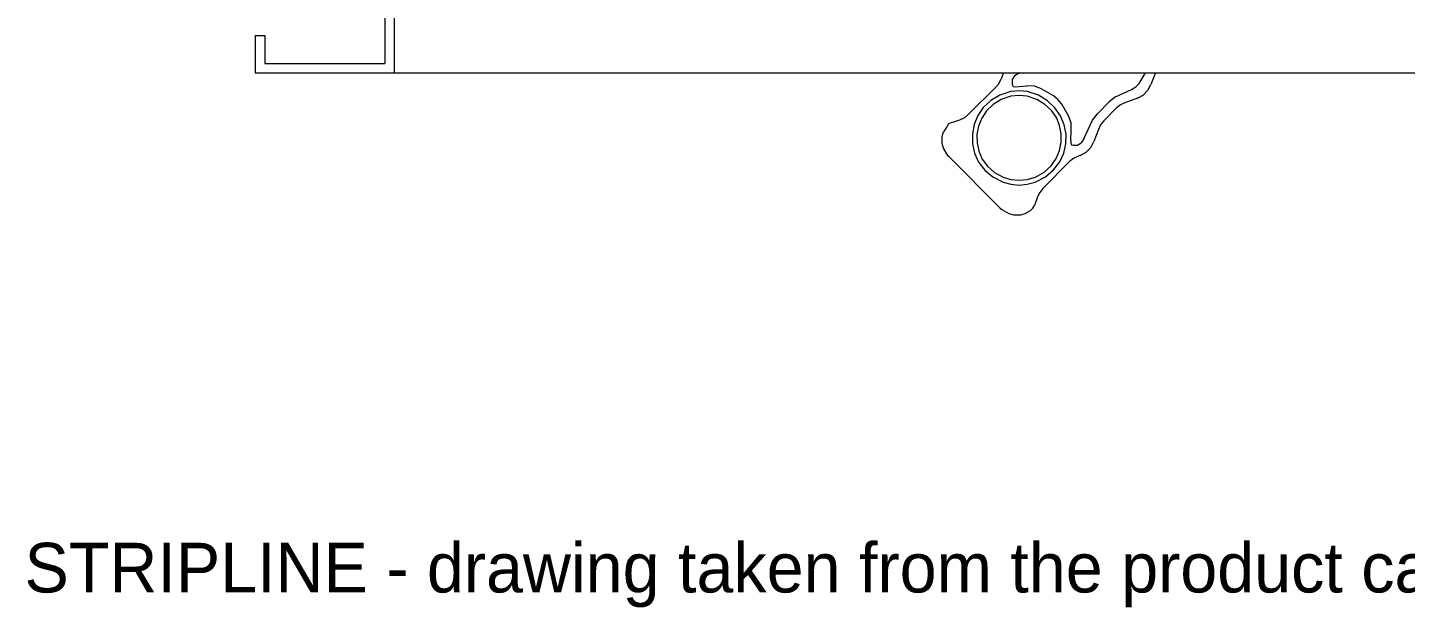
# Model space of a CAD drawing. Extents: x 0 to 248, y -13 to 117.
# Drawn here: x 0.2 to 111.2, y -13.2 to 33.5 of the extents above; entities that cross this region are included whole.
import ezdxf

# ---------------------------------------------------------------- set-up
doc = ezdxf.new("R2010")
doc.units = 0
doc.layers.add('GEOMETRY', color=7, linetype='Continuous')
doc.layers.add('NOTE', color=1, linetype='Continuous')

msp = doc.modelspace()

# ---------------------------------------------------------------- linework, layer by layer
at = {"layer": 'GEOMETRY', "lineweight": 13}
for points in [[(29.77, 49.94), (29.77, 29.86)], [(29.02, 49.88), (29.02, 30.62)], [(18.58, 32.86), (19.34, 32.86)], [(18.58, 32.86), (18.58, 29.86)], [(19.34, 32.86), (19.34, 30.62)], [(19.34, 30.62), (29.02, 30.62)], [(18.58, 29.86), (29.77, 29.86)], [(29.77, 29.86), (221.76, 29.86)], [(78.18, 28.67), (78.43, 28.98), (78.62, 29.36)], [(78.81, 29.86), (78.62, 29.36)], [(79.69, 29.61), (79.5, 29.33), (79.5, 28.95), (79.53, 28.86), (79.6, 28.76)], [(79.5, 28.95), (79.5, 28.92)], [(80.13, 29.86), (80.01, 29.8), (79.69, 29.61)], [(80.01, 29.8), (80.01, 29.77)], [(87.82, 27.91), (89.11, 28.51), (89.46, 28.73), (89.74, 29.01), (89.97, 29.39)], [(89.59, 27.81), (90.06, 28.07), (90.44, 28.45), (90.69, 28.92)], [(90.22, 29.86), (89.96, 29.39)], [(91.04, 29.86), (90.69, 28.92)], [(76, 26.52), (78.18, 28.67)], [(79.6, 28.76), (79.79, 28.73), (80.7, 28.82)], [(79.79, 28.73), (79.79, 28.7)], [(81.87, 28.57), (81.3, 28.79), (80.7, 28.82)], [(81.87, 28.57), (82.81, 28.04)], [(84.04, 26.4), (83.5, 27.34), (83.19, 27.72), (82.81, 28.04)], [(87.82, 27.91), (87.32, 27.53)], [(89.59, 27.81), (88.58, 27.44), (88.23, 27.28), (87.92, 27.03)], [(86.37, 26.55), (87.32, 27.53)], [(86.88, 25.99), (87.92, 27.03)], [(74.65, 25.86), (74.4, 25.74), (74.24, 25.51)], [(74.65, 25.86), (75.31, 26.08), (75.69, 26.27), (76, 26.52)], [(84.23, 24.41), (84.26, 25.23), (84.26, 25.83), (84.04, 26.4)], [(85.27, 24.54), (85.99, 26.05), (86.37, 26.56)], [(86.88, 25.99), (86.62, 25.67), (86.47, 25.29)], [(73.89, 24.16), (73.89, 24.73), (73.99, 25.11)], [(74.24, 25.51), (73.99, 25.11)], [(84.23, 24.41), (84.23, 24.19)], [(84.23, 24.41), (84.23, 24.38)], [(85.27, 24.54), (85.08, 24.22)], [(85.27, 24.54), (85.27, 24.51)], [(86.47, 25.29), (86.09, 24.32)], [(74.33, 23.21), (73.99, 23.78), (73.89, 24.16)], [(84.23, 24.19), (84.29, 24.07), (84.42, 24.03), (84.77, 24.03)], [(84.42, 24.03), (84.42, 24)], [(84.77, 24.03), (85.08, 24.22)], [(84.99, 23.21), (85.46, 23.47), (85.84, 23.84), (86.09, 24.32)], [(74.33, 23.21), (74.46, 23.06)], [(74.37, 23.12), (74.37, 23.09)], [(74.46, 23.06), (78.52, 18.99), (78.68, 18.86)], [(84.13, 22.71), (81.99, 20.54), (81.74, 20.22), (81.55, 19.87), (81.3, 19.18)], [(84.99, 23.21), (84.83, 23.15), (84.45, 22.96), (84.13, 22.71)], [(78.68, 18.86), (79.25, 18.52), (79.63, 18.42)], [(80.57, 18.52), (80.98, 18.77), (81.17, 18.96), (81.3, 19.18)], [(79.63, 18.42), (80.2, 18.42), (80.57, 18.52)]]:
    msp.add_lwpolyline(points, dxfattribs=at)
for points in [[(80.07, 20.82), (80.73, 20.88), (81.36, 21.04), (82.19, 21.48), (82.84, 22.03), (83.34, 22.68), (83.67, 23.39), (83.84, 24.15), (83.85, 24.92), (83.71, 25.68), (83.41, 26.4), (82.96, 27.05), (82.37, 27.61), (81.62, 28.05), (80.73, 28.35), (80.07, 28.41), (79.41, 28.35), (78.53, 28.06), (77.79, 27.63), (77.19, 27.07), (76.75, 26.41), (76.45, 25.69), (76.31, 24.93), (76.32, 24.15), (76.48, 23.39), (76.81, 22.67), (77.3, 22.02), (77.96, 21.47), (78.78, 21.04), (79.41, 20.88), (80.07, 20.82)], [(80.07, 21.2), (80.73, 21.26), (81.39, 21.45), (82.09, 21.86), (82.64, 22.37), (83.06, 22.96), (83.33, 23.6), (83.47, 24.27), (83.47, 24.95), (83.33, 25.61), (83.07, 26.25), (82.68, 26.82), (82.15, 27.31), (81.5, 27.7), (80.73, 27.97), (80.07, 28.04), (79.41, 27.97), (78.62, 27.7), (77.97, 27.3), (77.45, 26.8), (77.06, 26.21), (76.8, 25.57), (76.67, 24.9), (76.69, 24.21), (76.83, 23.54), (77.11, 22.91), (77.53, 22.33), (78.08, 21.84), (78.78, 21.45), (79.41, 21.26), (80.07, 21.2)]]:
    msp.add_lwpolyline(points, close=True, dxfattribs=at)

# ---------------------------------------------------------------- texts
at = {"layer": 'NOTE'}
msp.add_text('STRIPLINE - drawing taken from the product catalogue. Not to scale: use the dimension labels (mm).', height=4, dxfattribs=at).set_placement((0, -12))

doc.saveas('drawing.dxf')
